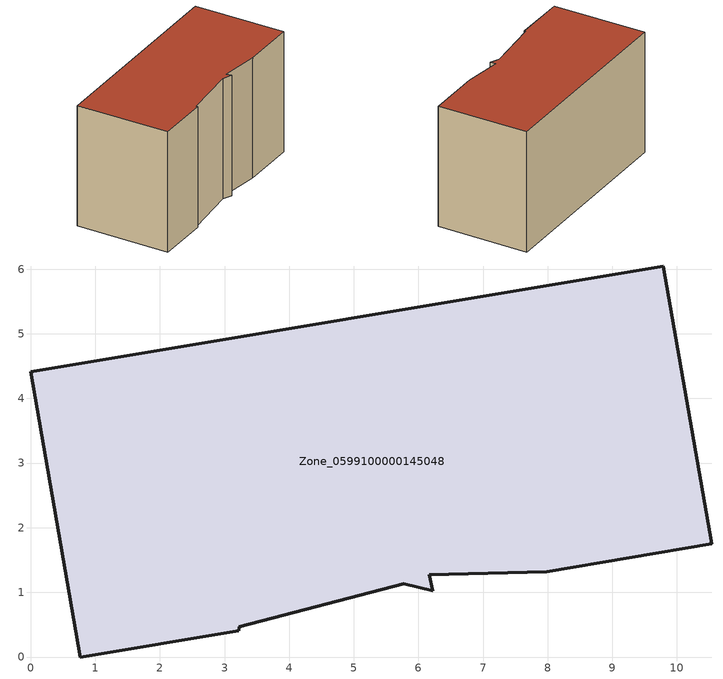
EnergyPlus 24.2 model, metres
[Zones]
Zone_0599100000145048
 floor ground (C_G): 7.98,1.32 6.17,1.27 6.22,1.02 5.77,1.14 3.23,0.47 3.22,0.41 0.77,0 0,4.41 9.79,6.05 10.54,1.75 z0
 wall outside (C_F): 9.79,6.05 0,4.41 0.77,0 3.22,0.41 3.23,0.47 5.77,1.14 6.22,1.02 6.17,1.27 7.98,1.32 10.54,1.75 9.79,6.05 z0:5.91
 roof outside (C_R): 5.77,1.14 6.22,1.02 6.17,1.27 7.98,1.32 10.54,1.75 9.79,6.05 0,4.41 0.77,0 3.22,0.41 3.23,0.47 z5.91
[BUILDING]
Pand.0599100000145048: North Axis=0; Terrain=City; Loads Convergence Tolerance Value=0.04; Temperature Convergence Tolerance Value=0.4; Solar Distribution=FullExterior; Maximum Number of Warmup Days=25; Minimum Number of Warmup Days=1
[Site:Location]
Rotterdam.The.Hague.AP_ZH_NLD Design_Conditions: Latitude=51.96; Longitude=4.45; Time Zone=1; Elevation=-4.5
[SITE:GROUNDTEMPERATURE:BUILDINGSURFACE]
18, 18, 18, 18, 18, 18, 18, 18, 18, 18, 18, 18
[MATERIAL] Thermal Absorptance=0.9; Solar Absorptance=0.7; Visible Absorptance=0.7
Name | Roughness | Thickness | Conductivity | Density | Specific Heat
G.TC.1946 | MediumSmooth | 0.15 | 1 | 540 | 1210
F.TC.1946 | Rough | 0.3 | 0.857143 | 1920 | 840
R.TC.1946 | MediumRough | 0.2 | 0.909091 | 1500 | 1000
[CONSTRUCTION]
C_G: G.TC.1946
C_F: F.TC.1946
C_R: R.TC.1946
[ZONE]
Zone_0599100000145048: Type=1; Multiplier=1; Ceiling Height=Autocalculate; Volume=Autocalculate; Floor Area=autocalculate; Part of Total Floor Area=Yes
[ZONEINFILTRATION:DESIGNFLOWRATE]
Infil_Zone_0599100000145048: Zone or ZoneList or Space or SpaceList=Zone_0599100000145048; Schedule=AlwaysOn; Design Flow Rate Calculation Method=Flow/Area; Flow Rate per Floor Area=0.003; Constant Term Coefficient=1; Temperature Term Coefficient=0; Velocity Term Coefficient=0; Velocity Squared Term Coefficient=0
[HVACTEMPLATE:ZONE:IDEALLOADSAIRSYSTEM]
Zone_0599100000145048: Maximum Heating Supply Air Temperature=50; Minimum Cooling Supply Air Temperature=13; Maximum Heating Supply Air Humidity Ratio=0.0156; Minimum Cooling Supply Air Humidity Ratio=0.0077; Heating Limit=NoLimit; Cooling Limit=NoLimit; Dehumidification Control Type=ConstantSensibleHeatRatio; Cooling Sensible Heat Ratio=0.7; Dehumidification Setpoint=60; Humidification Control Type=None; Humidification Setpoint=30; Outdoor Air Method=None; Outdoor Air Flow Rate per Person=0.00944; Outdoor Air Flow Rate per Zone Floor Area=0; Outdoor Air Flow Rate per Zone=0; Demand Controlled Ventilation Type=None; Outdoor Air Economizer Type=NoEconomizer; Heat Recovery Type=None; Sensible Heat Recovery Effectiveness=0.7; Latent Heat Recovery Effectiveness=0.65
[ZONECONTROL:THERMOSTAT]
ThermostatControl_Zone_0599100000145048: Zone or ZoneList=Zone_0599100000145048; Control Type Schedule=DualSetpointControlType; Control 1=Thermostat_Zone_0599100000145048; Temperature Difference Between Cutout And Setpoint=0
[THERMOSTATSETPOINT:DUALSETPOINT]
Thermostat_Zone_0599100000145048: Heating Setpoint Temperature Schedule=HeatingSetpoint_Zone_0599100000145048; Cooling Setpoint Temperature Schedule=CoolingSetpoint_Zone_0599100000145048
[SCHEDULE:COMPACT]
HeatingSetpoint_Zone_0599100000145048: Through: 12/31, For: AllDays, Until: 24:00, 21
CoolingSetpoint_Zone_0599100000145048: Through: 12/31, For: AllDays, Until: 24:00, 24
DualSetpointControlType: Through: 12/31, For: AllDays, Until: 24:00, 4
AlwaysOn: Through: 12/31, For: AllDays, Until: 24:00, 1
